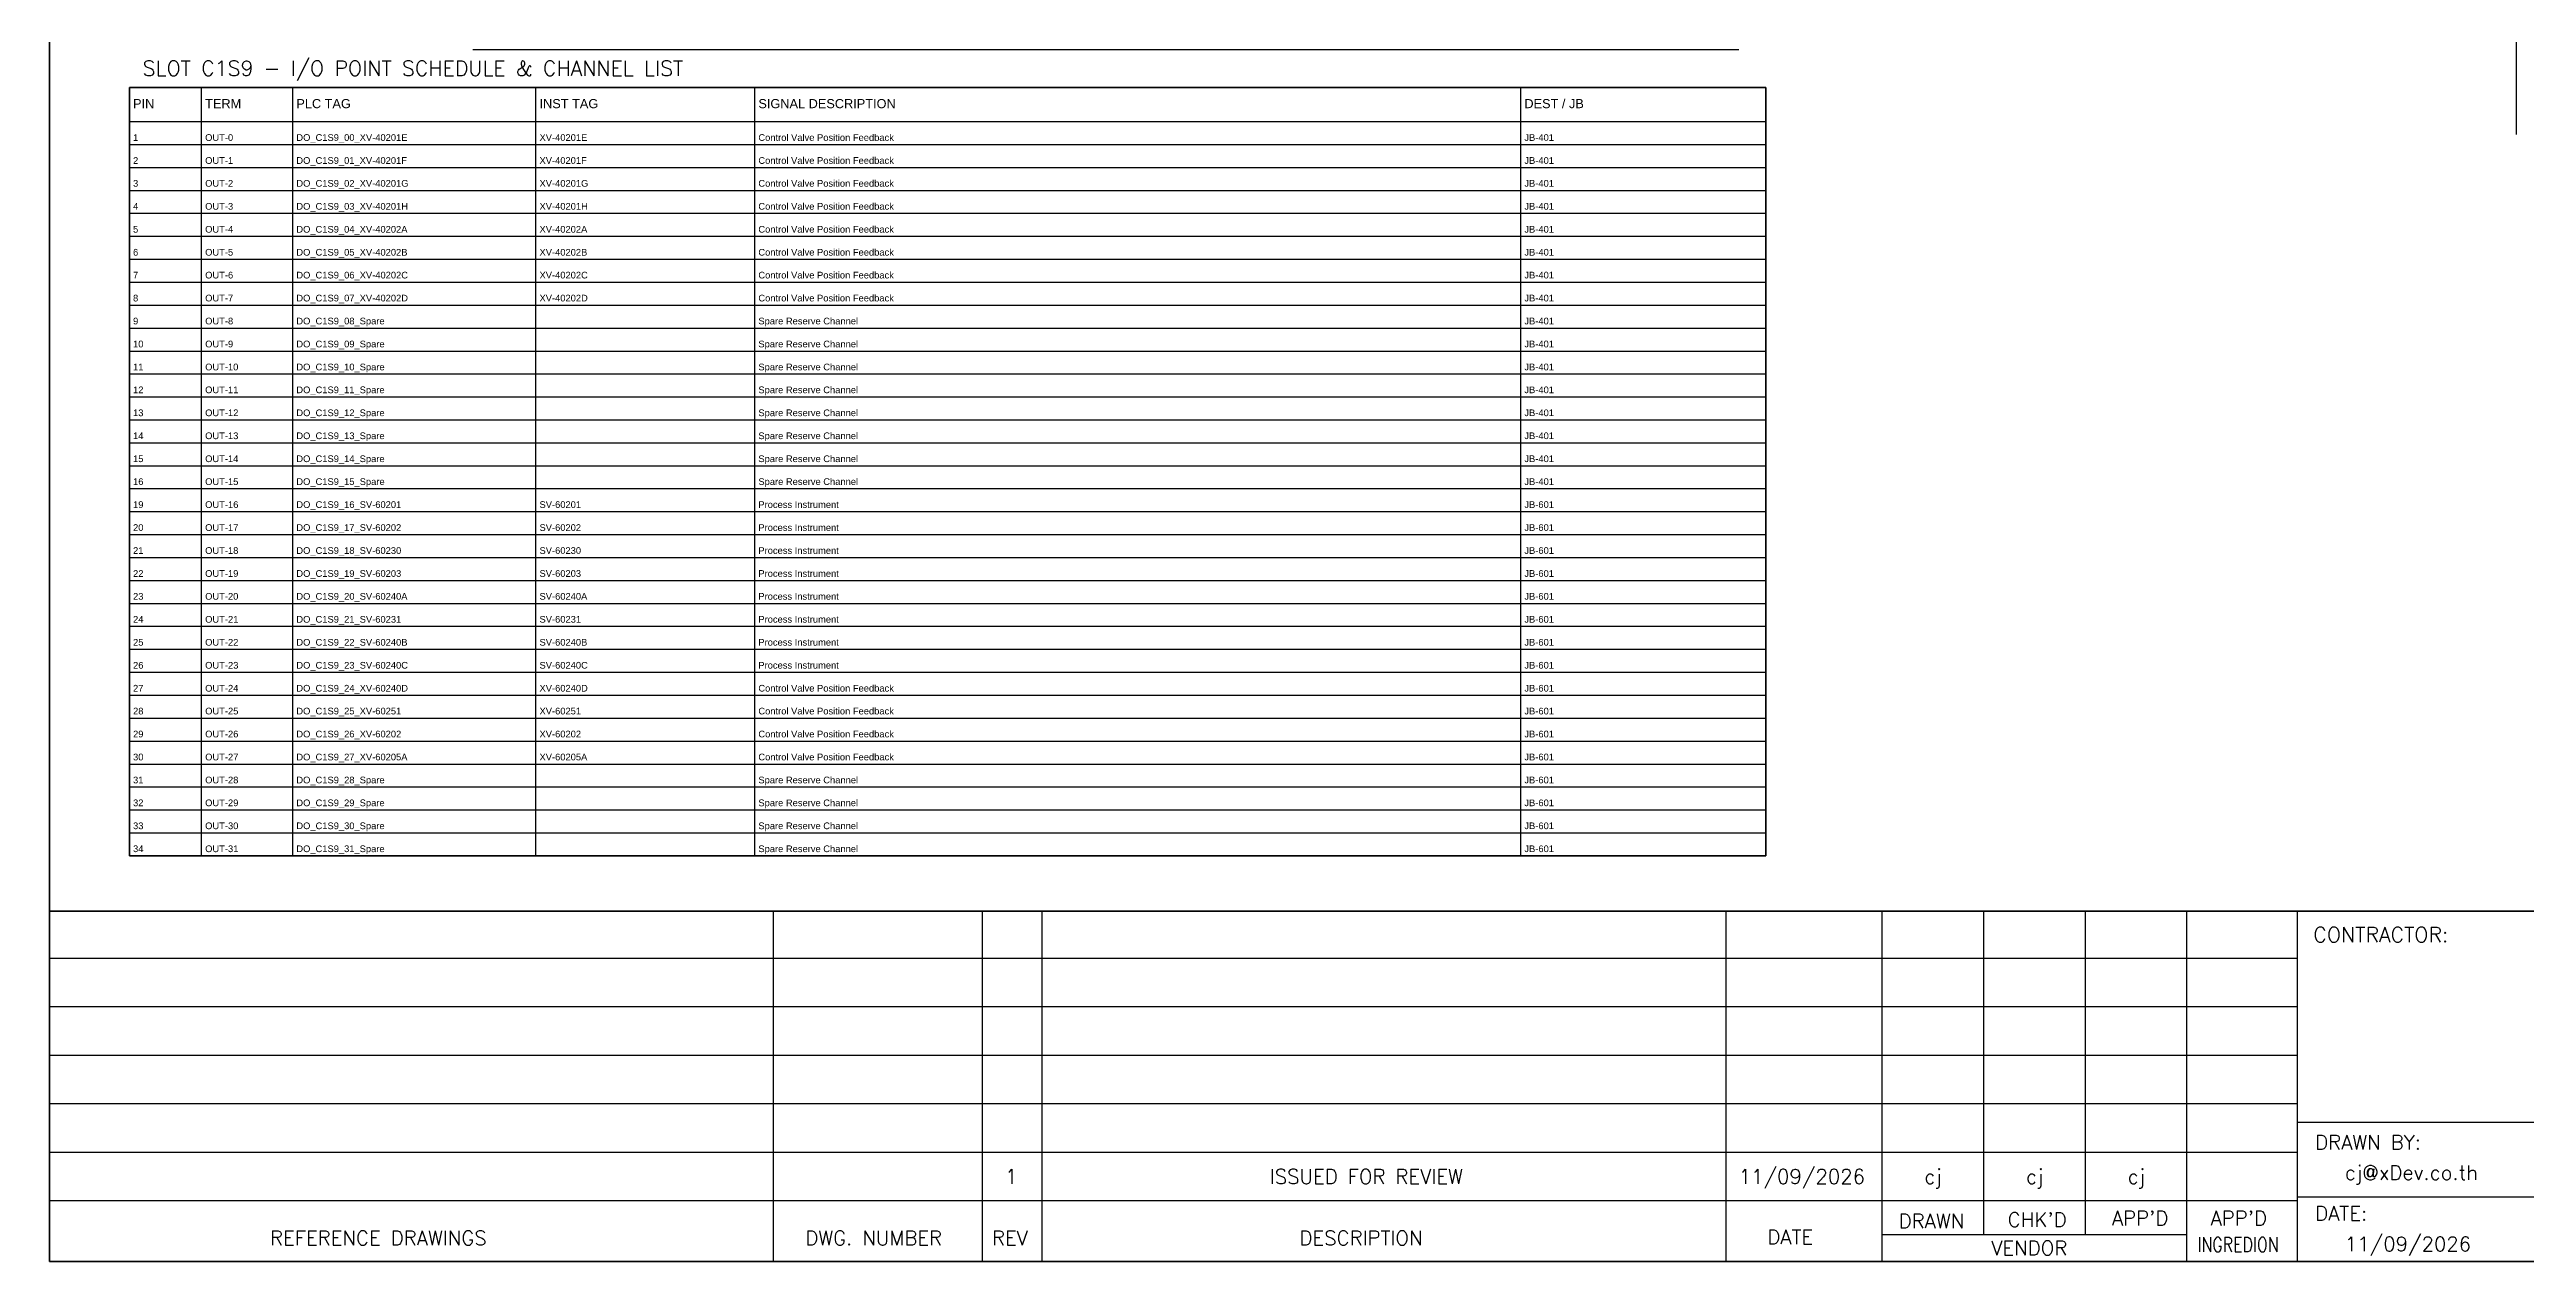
# Model space of a CAD drawing. Header units: millimetres. Extents: x 0 to 54213, y -3004 to 2820.
# Drawn here: x 37740 to 39777, y 0 to 997 of the extents above; entities that cross this region are included whole.
import ezdxf
from ezdxf.enums import TextEntityAlignment as Align

# ---------------------------------------------------------------- set-up
doc = ezdxf.new("R2010")
doc.units = ezdxf.units.MM
for name, color, linetype in [('GT_1', 9, 'Continuous'), ('HELPPOINT', 7, 'Continuous'), ('MEMBER', 7, 'Continuous')]:
    doc.layers.add(name, color=color, linetype=linetype)
doc.layers.add('IE-WIRE', color=7, linetype='Continuous', lineweight=25)
doc.styles.add('ROMANS', font='romans.shx', dxfattribs={"width": 0.85, "height": 25})
doc.styles.get("Standard").update_dxf_attribs({"font": 'arial.ttf'})

msp = doc.modelspace()

# ---------------------------------------------------------------- linework, layer by layer
at = {"color": 7}
for p, q in [((37864.7, 333.8), (37864.7, 965.9)), ((37939.7, 333.8), (37939.7, 965.9)), ((38139.7, 333.8), (38139.7, 965.9)), ((38319.7, 333.8), (38319.7, 965.9)), ((38949.7, 333.8), (38949.7, 965.9)), ((37805.4, 937.9), (39151.2, 937.9))]:
    msp.add_line(p, q, dxfattribs=at)
at = {"color": 8}
for p, q in [((37805.4, 919), (39151.2, 919)), ((37805.4, 900.1), (39151.2, 900.1)), ((37805.4, 881.3), (39151.2, 881.3)), ((37805.4, 862.4), (39151.2, 862.4)), ((37805.4, 843.5), (39151.2, 843.5)), ((37805.4, 824.6), (39151.2, 824.6)), ((37805.4, 805.8), (39151.2, 805.8)), ((37805.4, 786.9), (39151.2, 786.9)), ((37805.4, 768), (39151.2, 768)), ((37805.4, 749.1), (39151.2, 749.1)), ((37805.4, 730.2), (39151.2, 730.2)), ((37805.4, 711.4), (39151.2, 711.4)), ((37805.4, 692.5), (39151.2, 692.5)), ((37805.4, 673.6), (39151.2, 673.6)), ((37805.4, 654.7), (39151.2, 654.7)), ((37805.4, 635.9), (39151.2, 635.9)), ((37805.4, 617), (39151.2, 617)), ((37805.4, 598.1), (39151.2, 598.1)), ((37805.4, 579.2), (39151.2, 579.2)), ((37805.4, 560.3), (39151.2, 560.3)), ((37805.4, 541.5), (39151.2, 541.5)), ((37805.4, 522.6), (39151.2, 522.6)), ((37805.4, 503.7), (39151.2, 503.7)), ((37805.4, 484.8), (39151.2, 484.8)), ((37805.4, 465.9), (39151.2, 465.9)), ((37805.4, 447.1), (39151.2, 447.1)), ((37805.4, 428.2), (39151.2, 428.2)), ((37805.4, 409.3), (39151.2, 409.3)), ((37805.4, 390.4), (39151.2, 390.4)), ((37805.4, 371.6), (39151.2, 371.6)), ((37805.4, 352.7), (39151.2, 352.7))]:
    msp.add_line(p, q, dxfattribs=at)
msp.add_lwpolyline([(37805.4, 965.9), (39151.2, 965.9), (39151.2, 333.8), (37805.4, 333.8)], close=True)
at = {"color": 7}
msp.add_lwpolyline([(37805.4, 333.8), (39151.2, 333.8), (39151.2, 965.9), (37805.4, 965.9), (37805.4, 333.8)], dxfattribs=at)
at = {"layer": 'GT_1', "color": 4}
for p, q in [((38335.1, 0), (38335.1, 288.2)), ((38507, 0), (38507, 288.2)), ((38556.2, 0), (38556.2, 288.2)), ((39118.8, 0), (39118.8, 288.2)), ((39247.1, 0), (39247.1, 288.2)), ((39330.7, 21.8), (39330.7, 288.2)), ((39414.2, 21.8), (39414.2, 288.2)), ((39497.5, 0), (39497.5, 288.2)), ((39588.5, 0), (39588.5, 288.2)), ((39588.5, 249.3), (37739.7, 249.3)), ((39588.5, 209.5), (37739.7, 209.5)), ((39588.5, 169.6), (37739.7, 169.6)), ((39588.5, 129.7), (37739.7, 129.7)), ((40375.5, 114.3), (39588.5, 114.3)), ((39588.5, 89.7), (37739.7, 89.7)), ((39588.4, 49.8), (37739.7, 49.8)), ((40375.5, 52.9), (39588.5, 52.9)), ((39497.5, 21.8), (39247.1, 21.8))]:
    msp.add_line(p, q, dxfattribs=at)
at = {"layer": 'HELPPOINT', "color": 4, "lineweight": 35}
for p, q in [((37739.7, 0), (37739.7, 2704.2)), ((37739.7, 0), (37739.7, 2704.2)), ((41633, 0), (37739.7, 0)), ((41633, 0), (37739.7, 0))]:
    msp.add_line(p, q, dxfattribs=at)
at = {"layer": 'IE-WIRE', "color": 4, "ltscale": 25.4}
msp.add_line((39768.5, 2406.8), (39768.5, 927.2), dxfattribs=at)
at = {"layer": 'IE-WIRE', "color": 4}
msp.add_line((38087.8, 997.2), (39129.2, 997.2), dxfattribs=at)
at = {"layer": 'MEMBER', "color": 4, "lineweight": 35}
msp.add_line((37739.7, 288.2), (41633, 288.2), dxfattribs=at)
msp.add_line((37739.7, 288.2), (41633, 288.2), dxfattribs=at)

# ---------------------------------------------------------------- texts
at = {"color": 3}
for s, p in [('PIN', (37808.4, 948.9)), ('TERM', (37867.7, 948.9)), ('PLC TAG', (37942.7, 948.9)), ('INST TAG', (38142.7, 948.9)), ('SIGNAL DESCRIPTION', (38322.7, 948.9)), ('DEST / JB', (38952.7, 948.9))]:
    msp.add_text(s, height=7.5, dxfattribs=at).set_placement(p)
at = {"color": 7}
for s, p in [('1', (37808.4, 922)), ('OUT-0', (37867.7, 922)), ('DO_C1S9_00_XV-40201E', (37942.7, 922)), ('XV-40201E', (38142.7, 922)), ('Control Valve Position Feedback', (38322.7, 922)), ('JB-401', (38952.7, 922)), ('2', (37808.4, 903.1)), ('OUT-1', (37867.7, 903.1)), ('DO_C1S9_01_XV-40201F', (37942.7, 903.1)), ('XV-40201F', (38142.7, 903.1)), ('Control Valve Position Feedback', (38322.7, 903.1)), ('JB-401', (38952.7, 903.1)), ('3', (37808.4, 884.3)), ('OUT-2', (37867.7, 884.3)), ('DO_C1S9_02_XV-40201G', (37942.7, 884.3)), ('XV-40201G', (38142.7, 884.3)), ('Control Valve Position Feedback', (38322.7, 884.3)), ('JB-401', (38952.7, 884.3)), ('4', (37808.4, 865.4)), ('OUT-3', (37867.7, 865.4)), ('DO_C1S9_03_XV-40201H', (37942.7, 865.4)), ('XV-40201H', (38142.7, 865.4)), ('Control Valve Position Feedback', (38322.7, 865.4)), ('JB-401', (38952.7, 865.4)), ('5', (37808.4, 846.5)), ('OUT-4', (37867.7, 846.5)), ('DO_C1S9_04_XV-40202A', (37942.7, 846.5)), ('XV-40202A', (38142.7, 846.5)), ('Control Valve Position Feedback', (38322.7, 846.5)), ('JB-401', (38952.7, 846.5)), ('6', (37808.4, 827.6)), ('OUT-5', (37867.7, 827.6)), ('DO_C1S9_05_XV-40202B', (37942.7, 827.6)), ('XV-40202B', (38142.7, 827.6)), ('Control Valve Position Feedback', (38322.7, 827.6)), ('JB-401', (38952.7, 827.6)), ('8', (37808.4, 789.9)), ('7', (37808.4, 808.8)), ('OUT-6', (37867.7, 808.8)), ('OUT-7', (37867.7, 789.9)), ('DO_C1S9_06_XV-40202C', (37942.7, 808.8)), ('DO_C1S9_07_XV-40202D', (37942.7, 789.9)), ('XV-40202C', (38142.7, 808.8)), ('XV-40202D', (38142.7, 789.9)), ('Control Valve Position Feedback', (38322.7, 808.8)), ('Control Valve Position Feedback', (38322.7, 789.9)), ('JB-401', (38952.7, 808.8)), ('JB-401', (38952.7, 789.9)), ('9', (37808.4, 771)), ('OUT-8', (37867.7, 771)), ('DO_C1S9_08_Spare', (37942.7, 771)), ('Spare Reserve Channel', (38322.7, 771)), ('JB-401', (38952.7, 771)), ('10', (37808.4, 752.1)), ('OUT-9', (37867.7, 752.1)), ('DO_C1S9_09_Spare', (37942.7, 752.1)), ('Spare Reserve Channel', (38322.7, 752.1)), ('JB-401', (38952.7, 752.1)), ('11', (37808.4, 733.2)), ('OUT-10', (37867.7, 733.2)), ('DO_C1S9_10_Spare', (37942.7, 733.2)), ('Spare Reserve Channel', (38322.7, 733.2)), ('JB-401', (38952.7, 733.2)), ('12', (37808.4, 714.4)), ('OUT-11', (37867.7, 714.4)), ('DO_C1S9_11_Spare', (37942.7, 714.4)), ('Spare Reserve Channel', (38322.7, 714.4)), ('JB-401', (38952.7, 714.4)), ('13', (37808.4, 695.5)), ('OUT-12', (37867.7, 695.5)), ('DO_C1S9_12_Spare', (37942.7, 695.5)), ('Spare Reserve Channel', (38322.7, 695.5)), ('JB-401', (38952.7, 695.5)), ('14', (37808.4, 676.6)), ('OUT-13', (37867.7, 676.6)), ('DO_C1S9_13_Spare', (37942.7, 676.6)), ('Spare Reserve Channel', (38322.7, 676.6)), ('JB-401', (38952.7, 676.6)), ('15', (37808.4, 657.7)), ('OUT-14', (37867.7, 657.7)), ('DO_C1S9_14_Spare', (37942.7, 657.7)), ('Spare Reserve Channel', (38322.7, 657.7)), ('JB-401', (38952.7, 657.7)), ('16', (37808.4, 638.9)), ('OUT-15', (37867.7, 638.9)), ('DO_C1S9_15_Spare', (37942.7, 638.9)), ('Spare Reserve Channel', (38322.7, 638.9)), ('JB-401', (38952.7, 638.9)), ('19', (37808.4, 620)), ('OUT-16', (37867.7, 620)), ('DO_C1S9_16_SV-60201', (37942.7, 620)), ('SV-60201', (38142.7, 620)), ('Process Instrument', (38322.7, 620)), ('JB-601', (38952.7, 620)), ('20', (37808.4, 601.1)), ('OUT-17', (37867.7, 601.1)), ('DO_C1S9_17_SV-60202', (37942.7, 601.1)), ('SV-60202', (38142.7, 601.1)), ('Process Instrument', (38322.7, 601.1)), ('JB-601', (38952.7, 601.1)), ('21', (37808.4, 582.2)), ('OUT-18', (37867.7, 582.2)), ('DO_C1S9_18_SV-60230', (37942.7, 582.2)), ('SV-60230', (38142.7, 582.2)), ('Process Instrument', (38322.7, 582.2)), ('JB-601', (38952.7, 582.2)), ('22', (37808.4, 563.3)), ('23', (37808.4, 544.5)), ('OUT-19', (37867.7, 563.3)), ('OUT-20', (37867.7, 544.5)), ('DO_C1S9_19_SV-60203', (37942.7, 563.3)), ('DO_C1S9_20_SV-60240A', (37942.7, 544.5)), ('SV-60203', (38142.7, 563.3)), ('SV-60240A', (38142.7, 544.5)), ('Process Instrument', (38322.7, 563.3)), ('JB-601', (38952.7, 563.3)), ('JB-601', (38952.7, 544.5)), ('24', (37808.4, 525.6)), ('OUT-21', (37867.7, 525.6)), ('DO_C1S9_21_SV-60231', (37942.7, 525.6)), ('SV-60231', (38142.7, 525.6)), ('Process Instrument', (38322.7, 544.5)), ('Process Instrument', (38322.7, 525.6)), ('JB-601', (38952.7, 525.6)), ('25', (37808.4, 506.7)), ('OUT-22', (37867.7, 506.7)), ('DO_C1S9_22_SV-60240B', (37942.7, 506.7)), ('SV-60240B', (38142.7, 506.7)), ('Process Instrument', (38322.7, 506.7)), ('JB-601', (38952.7, 506.7)), ('26', (37808.4, 487.8)), ('OUT-23', (37867.7, 487.8)), ('DO_C1S9_23_SV-60240C', (37942.7, 487.8)), ('SV-60240C', (38142.7, 487.8)), ('Process Instrument', (38322.7, 487.8)), ('JB-601', (38952.7, 487.8)), ('27', (37808.4, 468.9)), ('OUT-24', (37867.7, 468.9)), ('DO_C1S9_24_XV-60240D', (37942.7, 468.9)), ('XV-60240D', (38142.7, 468.9)), ('Control Valve Position Feedback', (38322.7, 468.9)), ('JB-601', (38952.7, 468.9)), ('28', (37808.4, 450.1)), ('OUT-25', (37867.7, 450.1)), ('DO_C1S9_25_XV-60251', (37942.7, 450.1)), ('XV-60251', (38142.7, 450.1)), ('Control Valve Position Feedback', (38322.7, 450.1)), ('JB-601', (38952.7, 450.1)), ('29', (37808.4, 431.2)), ('OUT-26', (37867.7, 431.2)), ('DO_C1S9_26_XV-60202', (37942.7, 431.2)), ('XV-60202', (38142.7, 431.2)), ('Control Valve Position Feedback', (38322.7, 431.2)), ('JB-601', (38952.7, 431.2)), ('30', (37808.4, 412.3)), ('OUT-27', (37867.7, 412.3)), ('DO_C1S9_27_XV-60205A', (37942.7, 412.3)), ('XV-60205A', (38142.7, 412.3)), ('Control Valve Position Feedback', (38322.7, 412.3)), ('JB-601', (38952.7, 412.3)), ('31', (37808.4, 393.4)), ('OUT-28', (37867.7, 393.4)), ('DO_C1S9_28_Spare', (37942.7, 393.4)), ('Spare Reserve Channel', (38322.7, 393.4)), ('JB-601', (38952.7, 393.4)), ('32', (37808.4, 374.6)), ('OUT-29', (37867.7, 374.6)), ('DO_C1S9_29_Spare', (37942.7, 374.6)), ('Spare Reserve Channel', (38322.7, 374.6)), ('JB-601', (38952.7, 374.6)), ('33', (37808.4, 355.7)), ('OUT-30', (37867.7, 355.7)), ('DO_C1S9_30_Spare', (37942.7, 355.7)), ('Spare Reserve Channel', (38322.7, 355.7)), ('JB-601', (38952.7, 355.7)), ('34', (37808.4, 336.8)), ('OUT-31', (37867.7, 336.8)), ('DO_C1S9_31_Spare', (37942.7, 336.8)), ('Spare Reserve Channel', (38322.7, 336.8)), ('JB-601', (38952.7, 336.8))]:
    msp.add_text(s, height=5.5, dxfattribs=at).set_placement(p)
at = {"layer": 'MEMBER', "color": 4, "ltscale": 0.8, "style": 'ROMANS'}
for s, height, p in [('SLOT C1S9 - I/O POINT SCHEDULE & CHANNEL LIST', 12.35, (37816.3, 975.6)), ('CONTRACTOR:', 12.35, (39601.6, 262.7)), ('DRAWN BY:', 11.88, (39603.1, 92.1)), ('cj@xDev.co.th', 11.875, (39627.5, 67.2)), ("APP'D", 11.88, (39435.9, 29.7)), ("APP'D", 11.88, (39517.1, 29.7)), ('DATE:', 11.88, (39603.1, 33.6)), ('REFERENCE DRAWINGS', 11.875, (37921.1, 13.4)), ('DWG. NUMBER', 11.875, (38361.3, 13.4)), ('REV', 11.88, (38514.8, 13.4)), ('DESCRIPTION', 11.875, (38767.7, 13.4)), ('DATE', 11.88, (39152.5, 14.2)), ('DRAWN', 11.88, (39260.5, 27.3)), ("CHK'D", 11.88, (39350.3, 28.5)), ('11/09/2026', 11.88, (39627.5, 8.5)), ('VENDOR', 11.88, (39336.6, 5.1))]:
    msp.add_text(s, height=height, dxfattribs=at).set_placement(p)
for s, height, p in [('1', 11.9, (38530.6, 69.9)), ('ISSUED FOR REVIEW', 11.875, (38822.7, 69.9)), ('11/09/2026', 11.88, (39180.9, 69.9)), ('cj', 11.88, (39288.8, 69.9)), ('cj', 11.88, (39372.4, 69.9)), ('cj', 11.88, (39455.9, 69.9))]:
    msp.add_text(s, height=height, dxfattribs=at).set_placement(p, align=Align.MIDDLE_CENTER)
at = {"layer": 'MEMBER', "color": 4, "ltscale": 0.8, "style": 'ROMANS', "width": 0.8}
msp.add_text('INGREDION', height=11.88, dxfattribs=at).set_placement((39506.3, 8))

doc.saveas('drawing.dxf')
